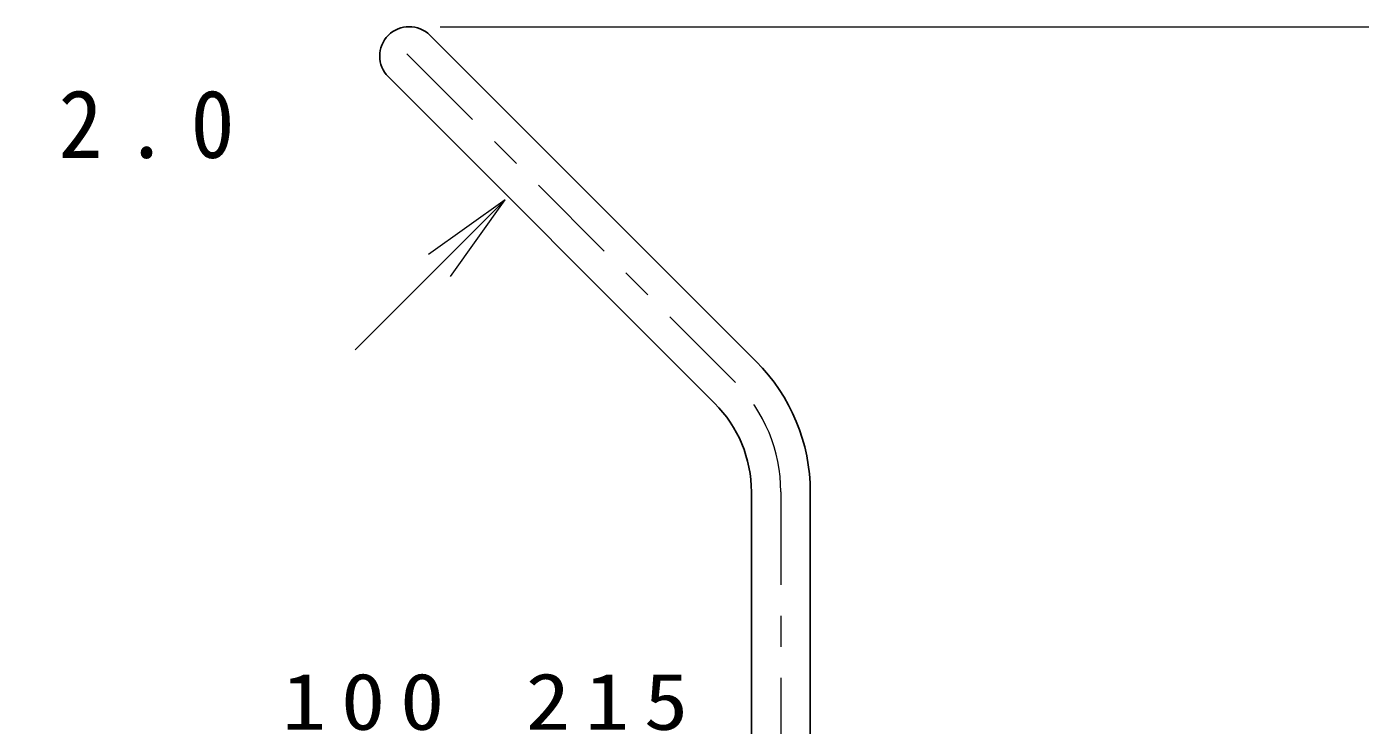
# Model space of a CAD drawing. Units: millimetres on the paper. Extents: x -365 to 0, y -19 to 257.
# Drawn here: x -87.48 to -44.43, y 80.19 to 102.75 of the extents above; entities that cross this region are included whole.
import ezdxf

# ---------------------------------------------------------------- set-up
doc = ezdxf.new("R2010")
doc.units = ezdxf.units.MM
doc.linetypes.add('USER2', pattern=[6, 3, -1, 1, -1])
doc.layers.add('LY_1', color=7, linetype='Continuous', lineweight=13)
doc.styles.add('ＭＳ ゴシック', font='')
doc.styles.get('ＭＳ ゴシック').set_extended_font_data('MS Gothic')

# ---------------------------------------------------------------- blocks, each defined once
blk = doc.blocks.new('open_arrow')
at = {"color": 0, "linetype": 'Continuous', "lineweight": -2}
blk.add_lwpolyline([(7.5, 1.25), (0, 0), (7.5, -1.25)], dxfattribs=at)

msp = doc.modelspace()

# ---------------------------------------------------------------- linework, layer by layer
at = {"layer": 'LY_1'}
for p, q in [((-74.136, 102.747), (-34.636, 102.747)), ((-72.036, 97.156), (-76.883, 92.31))]:
    msp.add_line(p, q, dxfattribs=at)
at = {"layer": 'LY_1', "linetype": 'USER2'}
for p, q in [((-64.6, 91.261), (-75.807, 102.468)), ((-63.136, 87.726), (-63.136, 42.747))]:
    msp.add_line(p, q, dxfattribs=at)
at = {"layer": 'LY_1', "lineweight": 25}
for p, q in [((-63.928, 91.933), (-74.464, 102.468)), ((-65.272, 90.589), (-75.807, 101.125)), ((-64.086, 87.726), (-64.086, 50.247)), ((-62.186, 87.726), (-62.186, 50.247))]:
    msp.add_line(p, q, dxfattribs=at)
for centre, radius, start, end in [((-75.136, 101.797), 0.95, 45, 225), ((-68.136, 87.726), 5.95, 0, 45), ((-68.136, 87.726), 4.05, 0, 45)]:
    msp.add_arc(centre, radius, start, end, dxfattribs=at)
at = {"layer": 'LY_1', "linetype": 'USER2'}
msp.add_arc((-68.136, 87.726), 5, 0, 45, dxfattribs=at)

# ---------------------------------------------------------------- block references
at = {"layer": 'LY_1', "xscale": 0.4, "yscale": 0.4, "rotation": 225}
msp.add_blockref('open_arrow', (-72.036, 97.156), dxfattribs=at)

# ---------------------------------------------------------------- texts
at = {"layer": 'LY_1', "style": 'ＭＳ ゴシック'}
for s, insert, char_height, attachment_point in [('\\T1.5;\\W0.95;手摺:φ38×2.0', (-108.904, 99.31), 2.199, 4), ('\\T1.33;\\W1.15;100', (-76.386, 80.014), 1.833, 8), ('\\T1.33;\\W1.15;215', (-68.511, 80.014), 1.833, 8)]:
    msp.add_mtext(s, dxfattribs=dict(at, insert=insert, char_height=char_height, attachment_point=attachment_point))

doc.saveas('drawing.dxf')
